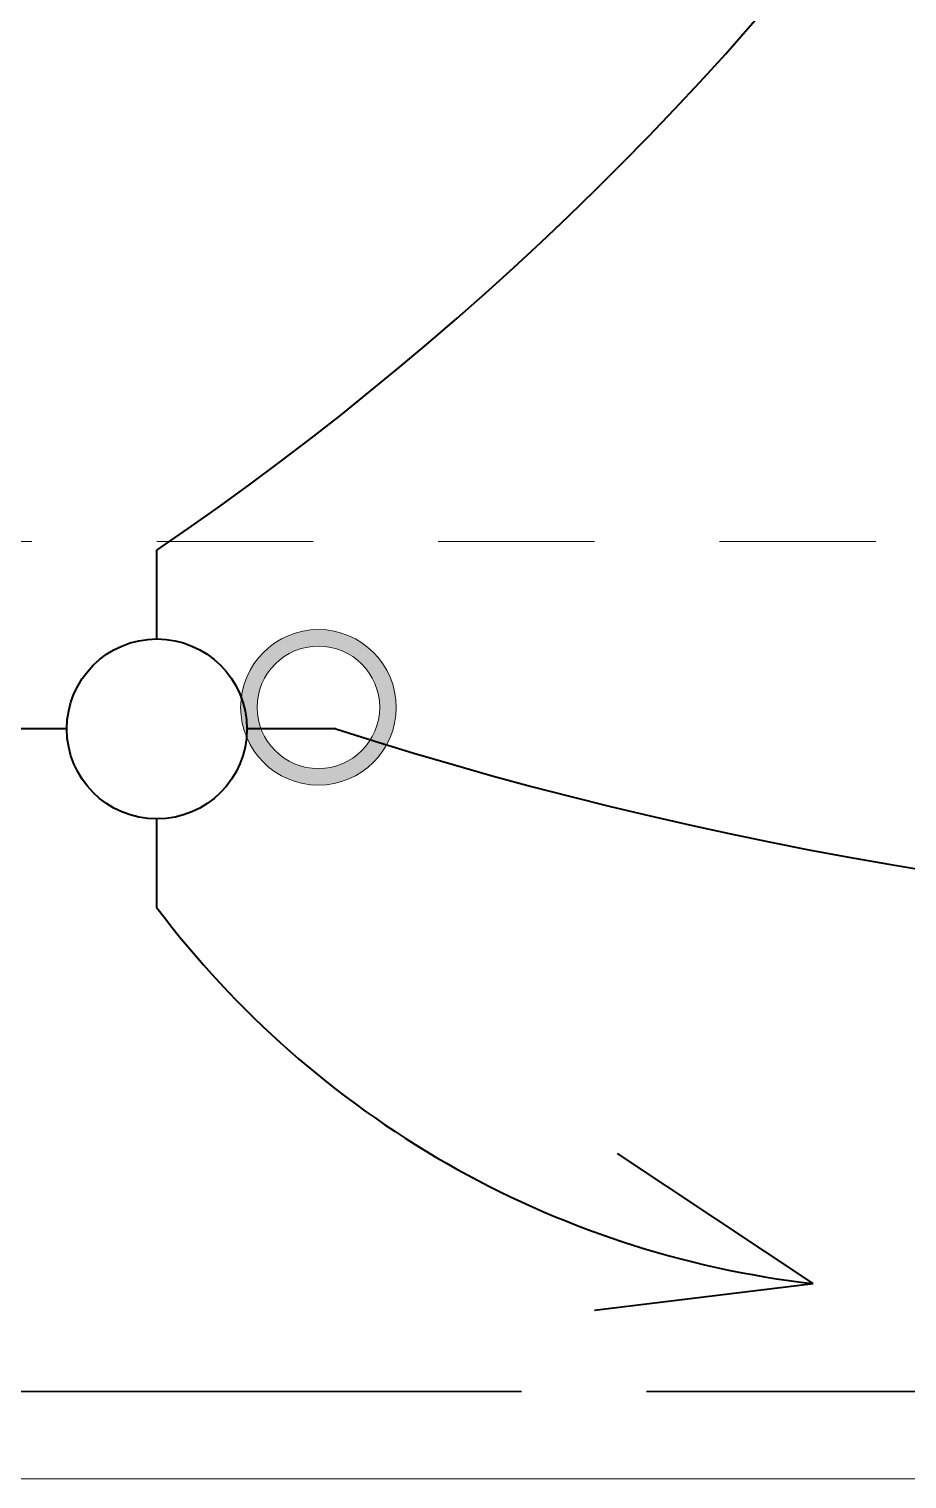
# Model space of a CAD drawing. Header units: metres. Extents: x 14 to 2416, y -346 to 476.
# Drawn here: x 141.299 to 142.002, y -69.821 to -68.661 of the extents above; entities that cross this region are included whole.
import ezdxf

# ---------------------------------------------------------------- set-up
doc = ezdxf.new("R2010")
doc.units = ezdxf.units.M
for name, pattern in [('0', [0]), ('HIDDEN2', [0.1875, 0.125, -0.0625]), ('STYLE_03', [0.5, 0.416656, -0.083344])]:
    doc.linetypes.add(name, pattern=pattern)
doc.layers.get('0').update_dxf_attribs({"linetype": '0', "lineweight": 20})
for name, color, linetype, lineweight in [('A-ANNO-TEXT', 20, 'Continuous', 13), ('A-WALL', 250, 'Continuous', 20), ('baños', 251, 'Continuous', 0), ('E Salida Luces', 22, 'Continuous', 40), ('E Tuberia Emp Losa', 22, 'Continuous', 40), ('MAVA -LUMINARIAS', 1, 'Continuous', 18)]:
    doc.layers.add(name, color=color, linetype=linetype, lineweight=lineweight)
doc.layers.add('MAVA Luminarias', color=1, linetype='Continuous')
doc.layers.add('Techos 1', color=7, linetype='HIDDEN2', lineweight=9, true_color=0x42391a)
doc.styles.get("Standard").update_dxf_attribs({"font": 'arial.ttf', "height": 0.1875})

# ---------------------------------------------------------------- blocks, each defined once
blk = doc.blocks.new('downlight')
at = {"layer": 'MAVA -LUMINARIAS'}
h = blk.add_hatch(color=3, dxfattribs=at)
h.dxf.hatch_style = 1
h.paths.add_polyline_path([(-5.416, -22.4571, 1), (-5.2917, -22.4571, 1)])
h.paths.add_polyline_path([(-5.3048, -22.4571, -1), (-5.4029, -22.4571, -1)], flags=16)
at = {"layer": 'MAVA -LUMINARIAS', "color": 3}
for radius in [0.0622, 0.049]:
    blk.add_circle((-5.3539, -22.4571), radius, dxfattribs=at)
blk = doc.blocks.new('PL BASE 2N NASAS 09')
at = {"layer": 'A-WALL'}
blk.add_line((168.6075, -8.9617), (165.3375, -8.9617), dxfattribs=at)
at = {"layer": 'Techos 1'}
blk.add_line((161.3475, -8.2117), (176.0975, -8.2117), dxfattribs=at)
at = {"layer": 'baños', "linetype": 'Continuous', "flags": 8}
for tag, p in [('MODELNUMBER', (167.1329, -5.6306, 0)), ('TRADENAME', (167.1329, -5.6307, 0)), ('PRODUCT', (167.1329, -5.6307, 0)), ('MATERIAL', (167.1329, -5.6307, 0)), ('MODELNUMBER', (168.3076, -5.6306, 0)), ('TRADENAME', (168.3076, -5.6307, 0)), ('PRODUCT', (168.3076, -5.6307, 0)), ('MATERIAL', (168.3076, -5.6307, 0))]:
    blk.add_attdef(tag, p, '', height=0.0000254, rotation=180.0001, dxfattribs=at)
at = {"layer": 'baños', "linetype": 'Continuous'}
for tag, p, rotation in [('MODELNUMBER', (169.2428, -19.7065), 180.0001), ('TRADENAME', (169.2428, -19.7064), 180.0001), ('MATERIAL', (169.243, -19.7063), 180.0001), ('PRODUCT', (169.243, -19.7064), 180.0001), ('MODELNUMBER', (169.9524, -19.7065), 179.9999), ('MATERIAL', (169.9524, -19.7063), 179.9999), ('TRADENAME', (169.9524, -19.7064), 179.9999), ('PRODUCT', (169.9524, -19.7064), 179.9999)]:
    blk.add_attdef(tag, p, '', height=0.0000254, rotation=rotation, dxfattribs=at)
blk = doc.blocks.new('PL MUEBLES 2N NASAS 09')
blk.add_blockref('PL BASE 2N NASAS 09', (49.9143, 62.717))
blk = doc.blocks.new('A$C595364de')
blk.add_blockref('PL MUEBLES 2N NASAS 09', (-199.5618, -36.6052))
blk = doc.blocks.new('*U486')
at = {"layer": 'E Salida Luces', "linetype": 'Continuous'}
for p, q in [((0, 0.3583), (0, 0.1807)), ((-0.3576, 0.0007), (-0.18, 0.0007)), ((0.18, 0.0007), (0.3576, 0.0007)), ((0, -0.1793), (0, -0.3569))]:
    blk.add_line(p, q, dxfattribs=at)
blk.add_circle((0, 0.0007), 0.18, dxfattribs=at)
blk = doc.blocks.new('*U735')
at = {"layer": 'E Tuberia Emp Losa', "linetype": 'Continuous'}
for p, q in [((0.0127, 0.2198), (0, 0)), ((0, 0), (0.1627, 0.1693))]:
    blk.add_line(p, q, dxfattribs=at)

msp = doc.modelspace()

# ---------------------------------------------------------------- linework, layer by layer
at = {"layer": 'E Salida Luces'}
for centre, radius, start, end in [((139.9753, -66.986, 0), 2.532, 304.2851, 347.961), ((142.5272, -66.1622, 0), 3.2127, 252.1922, 289.1966), ((142.0144, -68.9028), 0.767, 216.971, 263.4144)]:
    msp.add_arc(centre, radius, start, end, dxfattribs=at)
at = {"layer": 'MAVA Luminarias', "linetype": 'STYLE_03', "lineweight": 30}
msp.add_line((139.7266, -69.751), (143.0766, -69.751), dxfattribs=at)

# ---------------------------------------------------------------- block references
at = {"layer": 'A-ANNO-TEXT'}
msp.add_blockref('A$C595364de', (124.0766, -86.9711), dxfattribs=at)
at = {"layer": 'E Salida Luces', "xscale": 0.4, "yscale": 0.4, "zscale": 0.4, "rotation": 180}
msp.add_blockref('*U486', (141.4016, -69.2207), dxfattribs=at)
at = {"layer": 'E Tuberia Emp Losa', "xscale": 0.799999999999992, "yscale": 0.799999999999992, "zscale": 0.799999999999992, "rotation": 100.197331377834}
msp.add_blockref('*U735', (141.9264, -69.6647), dxfattribs=at)
at = {"layer": 'MAVA Luminarias'}
msp.add_blockref('downlight', (146.8847, -46.7466), dxfattribs=at)

doc.saveas('drawing.dxf')
